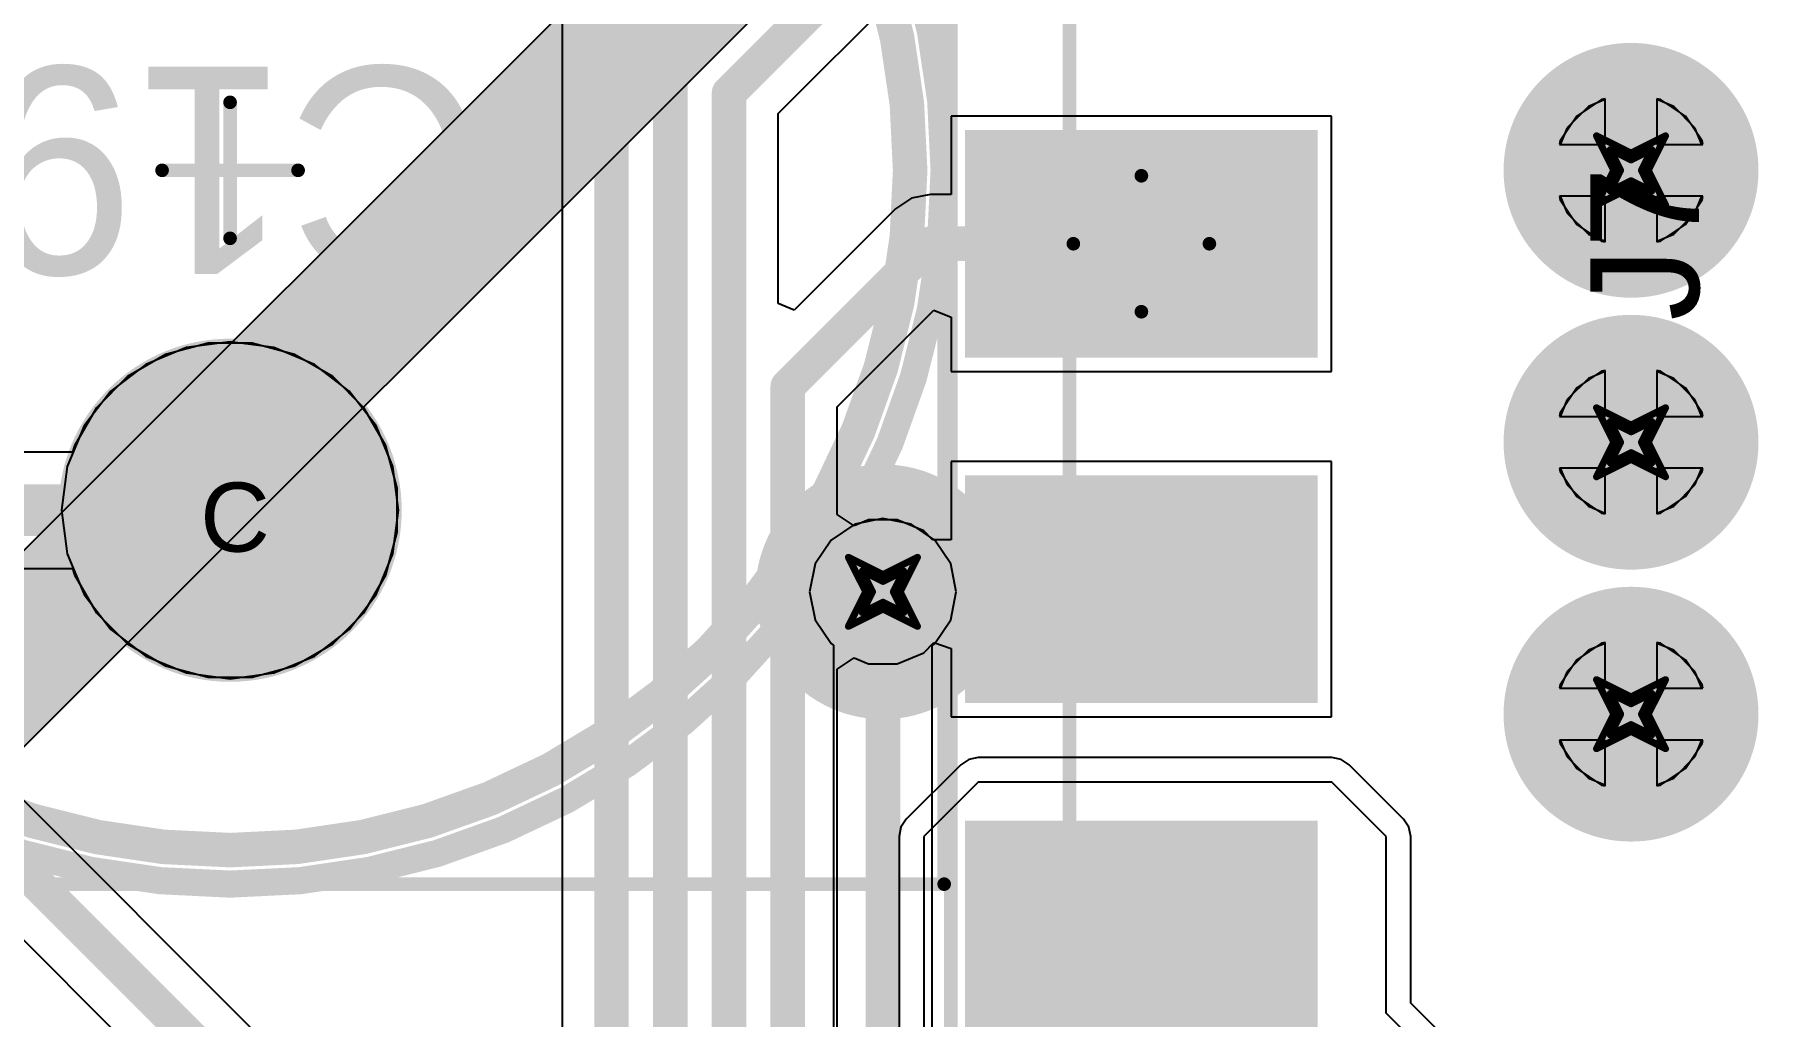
# Model space of a CAD drawing. Header units: millimetres. Extents: x -0.2 to 11.1, y -5.4 to 4.7.
# Drawn here: x 1.9158 to 2.4149, y 1.8376 to 2.122 of the extents above; entities that cross this region are included whole.
import ezdxf

# ---------------------------------------------------------------- set-up
doc = ezdxf.new("R2010")
doc.units = ezdxf.units.MM
doc.header["$MEASUREMENT"] = 0
for name, color, linetype in [('BottomLayer', 5, 'Continuous'), ('BottomSolder', 6, 'Continuous'), ('DrillDrawing', 1, 'Continuous'), ('InternalPlane1', 76, 'Continuous'), ('InternalPlane2', 16, 'Continuous'), ('Mechanical1', 6, 'Continuous'), ('Mechanical3', 76, 'Continuous'), ('Mechanical5', 56, 'Continuous'), ('MultiLayer', 9, 'Continuous'), ('PadHoleLayer', 156, 'Continuous'), ('TopLayer', 1, 'Continuous'), ('TopOverlay', 2, 'Continuous'), ('TopPaste', 8, 'Continuous'), ('TopSolder', 216, 'Continuous'), ('ViaHoleLayer', 16, 'Continuous')]:
    doc.layers.add(name, color=color, linetype=linetype)
doc.styles.add('Arial', font='arial.ttf', dxfattribs={"height": 0.2})

# ---------------------------------------------------------------- blocks, each defined once
blk = doc.blocks.new('HEADER_2_54MM_1X5___H_SMD_65')
at = {"layer": 'TopLayer'}
for points in [[(-0.22795, 0.04606), (-0.17205, 0.04606), (-0.17205, -0.04606), (-0.22795, -0.04606)], [(-0.12795, 0.04606), (-0.07205, 0.04606), (-0.07205, -0.04606), (-0.12795, -0.04606)], [(-0.02795, 0.04606), (0.02795, 0.04606), (0.02795, -0.04606), (-0.02795, -0.04606)]]:
    blk.add_hatch(color=1, dxfattribs=at).paths.add_polyline_path(points)
at = {"layer": 'TopPaste'}
for points in [[(-0.23295, 0.05106), (-0.16705, 0.05106), (-0.16705, -0.05106), (-0.23295, -0.05106)], [(-0.13295, 0.05106), (-0.06705, 0.05106), (-0.06705, -0.05106), (-0.13295, -0.05106)], [(-0.03295, 0.05106), (0.03295, 0.05106), (0.03295, -0.05106), (-0.03295, -0.05106)]]:
    blk.add_hatch(color=8, dxfattribs=at).paths.add_polyline_path(points)
at = {"layer": 'TopSolder'}
for points in [[(-0.23195, 0.05006), (-0.16805, 0.05006), (-0.16805, -0.05006), (-0.23195, -0.05006)], [(-0.13195, 0.05006), (-0.06805, 0.05006), (-0.06805, -0.05006), (-0.13195, -0.05006)], [(-0.03195, 0.05006), (0.03195, 0.05006), (0.03195, -0.05006), (-0.03195, -0.05006)]]:
    blk.add_hatch(color=216, dxfattribs=at).paths.add_polyline_path(points)
at = {"layer": 'Mechanical1', "const_width": 0.00394}
blk.add_lwpolyline([(-0.26, 0.02083), (0.26, 0.02083)], dxfattribs=at)
at = {"layer": 'Mechanical3', "const_width": 0.00394}
for points in [[(-0.26299, 0.05512), (0.26457, 0.05512)], [(0, 0.01969), (0, -0.01969)], [(-0.01969, 0), (0.01969, 0)]]:
    blk.add_lwpolyline(points, dxfattribs=at)
at = {"layer": 'Mechanical3', "const_width": 0.00197}
for points in [[(-0.00098, 0.01969, 1), (0.00098, 0.01969, 1)], [(-0.02067, 0, 1), (-0.0187, 0, 1)], [(0.0187, 0, 1), (0.02067, 0, 1)], [(-0.00098, -0.01969, 1), (0.00098, -0.01969, 1)]]:
    blk.add_lwpolyline(points, format="xyb", close=True, dxfattribs=at)
at = {"layer": 'Mechanical5', "const_width": 0.00394}
blk.add_lwpolyline([(-0.26299, 0.05512), (0.26457, 0.05512)], dxfattribs=at)
at = {"layer": 'Mechanical5'}
blk.add_text('J7', height=0.031496, dxfattribs=at).set_placement((-0.0223, -0.16141))
blk = doc.blocks.new('CAP_RADIAL_D10_P5_109')
at = {"layer": 'BottomLayer'}
h = blk.add_hatch(color=5, dxfattribs=at)
edge = h.paths.add_edge_path()
edge.add_arc((0, 0.09843), 0.03937, 0, 360)
h = blk.add_hatch(color=5, dxfattribs=at)
edge = h.paths.add_edge_path()
edge.add_arc((0, -0.09843), 0.03937, 0, 360)
at = {"layer": 'BottomSolder'}
h = blk.add_hatch(color=6, dxfattribs=at)
edge = h.paths.add_edge_path()
edge.add_arc((0, 0.09843), 0.04134, 0, 360)
h = blk.add_hatch(color=6, dxfattribs=at)
edge = h.paths.add_edge_path()
edge.add_arc((0, -0.09843), 0.04134, 0, 360)
at = {"layer": 'InternalPlane1'}
h = blk.add_hatch(color=76, dxfattribs=at)
edge = h.paths.add_edge_path()
edge.add_arc((0, 0.09843), 0.04968, 0, 360)
at = {"layer": 'InternalPlane2'}
h = blk.add_hatch(color=16, dxfattribs=at)
edge = h.paths.add_edge_path()
edge.add_arc((0, 0.09843), 0.04968, 0, 360)
h = blk.add_hatch(color=16, dxfattribs=at)
edge = h.paths.add_edge_path()
edge.add_arc((0, -0.09843), 0.04968, 0, 360)
at = {"layer": 'MultiLayer'}
h = blk.add_hatch(color=9, dxfattribs=at)
edge = h.paths.add_edge_path()
edge.add_arc((0, 0.09843), 0.03937, 0, 360)
h = blk.add_hatch(color=9, dxfattribs=at)
edge = h.paths.add_edge_path()
edge.add_arc((0, -0.09843), 0.03937, 0, 360)
at = {"layer": 'PadHoleLayer'}
h = blk.add_hatch(color=156, dxfattribs=at)
edge = h.paths.add_edge_path()
edge.add_arc((0, 0.09843), 0.01969, 0, 360)
h = blk.add_hatch(color=156, dxfattribs=at)
edge = h.paths.add_edge_path()
edge.add_arc((0, -0.09843), 0.01969, 0, 360)
at = {"layer": 'TopLayer'}
h = blk.add_hatch(color=1, dxfattribs=at)
edge = h.paths.add_edge_path()
edge.add_arc((0, 0.09843), 0.03937, 0, 360)
h = blk.add_hatch(color=1, dxfattribs=at)
edge = h.paths.add_edge_path()
edge.add_arc((0, -0.09843), 0.03937, 0, 360)
at = {"layer": 'TopSolder'}
h = blk.add_hatch(color=216, dxfattribs=at)
edge = h.paths.add_edge_path()
edge.add_arc((0, 0.09843), 0.04134, 0, 360)
h = blk.add_hatch(color=216, dxfattribs=at)
edge = h.paths.add_edge_path()
edge.add_arc((0, -0.09843), 0.04134, 0, 360)
at = {"layer": 'InternalPlane1', "const_width": 0.01}
for points in [[(-0.01802, -0.06307, -0.240079), (0.01802, -0.06307)], [(-0.03536, -0.11644, -0.240079), (-0.03536, -0.08041)], [(0.03536, -0.08041, -0.240079), (0.03536, -0.11644)], [(0.01802, -0.13378, -0.240079), (-0.01802, -0.13378)]]:
    blk.add_lwpolyline(points, format="xyb", dxfattribs=at)
at = {"layer": 'InternalPlane1', "const_width": 0.005}
for points in [[(-0.02052, -0.06307, 1), (-0.01552, -0.06307, 1)], [(0.01552, -0.06307, 1), (0.02052, -0.06307, 1)], [(-0.03786, -0.08041, 1), (-0.03286, -0.08041, 1)], [(0.03286, -0.08041, 1), (0.03786, -0.08041, 1)], [(-0.03786, -0.11644, 1), (-0.03286, -0.11644, 1)], [(0.03286, -0.11644, 1), (0.03786, -0.11644, 1)], [(-0.02052, -0.13378, 1), (-0.01552, -0.13378, 1)], [(0.01552, -0.13378, 1), (0.02052, -0.13378, 1)]]:
    blk.add_lwpolyline(points, format="xyb", close=True, dxfattribs=at)
at = {"layer": 'Mechanical1', "const_width": 0.00394}
for points in [[(-0.20669, 0.20669), (-0.20669, -0.20669)], [(0.20669, 0.20669), (-0.20669, 0.20669)], [(0.20669, 0.20669), (0.20669, -0.20669)], [(0.20669, -0.20669), (-0.20669, -0.20669)]]:
    blk.add_lwpolyline(points, dxfattribs=at)
at = {"layer": 'Mechanical1', "const_width": 0.00197}
for points in [[(-0.20768, 0.20669, 1), (-0.20571, 0.20669, 1)], [(-0.20768, 0.20669, 1), (-0.20571, 0.20669, 1)], [(0.20571, 0.20669, 1), (0.20768, 0.20669, 1)], [(0.20571, 0.20669, 1), (0.20768, 0.20669, 1)], [(-0.20768, -0.20669, 1), (-0.20571, -0.20669, 1)], [(-0.20768, -0.20669, 1), (-0.20571, -0.20669, 1)], [(0.20571, -0.20669, 1), (0.20768, -0.20669, 1)], [(0.20571, -0.20669, 1), (0.20768, -0.20669, 1)]]:
    blk.add_lwpolyline(points, format="xyb", close=True, dxfattribs=at)
at = {"layer": 'Mechanical3'}
for points, const_width in [([(0.19685, 0, 1), (-0.19685, 0, 1)], 0.01), ([(-0.00098, 0.01969, 1), (0.00098, 0.01969, 1)], 0.00197), ([(-0.19935, 0, 1), (-0.19435, 0, 1)], 0.005), ([(0.19435, 0, 1), (0.19935, 0, 1)], 0.005), ([(-0.02067, 0, 1), (-0.0187, 0, 1)], 0.00197), ([(0.0187, 0, 1), (0.02067, 0, 1)], 0.00197), ([(-0.00098, -0.01969, 1), (0.00098, -0.01969, 1)], 0.00197)]:
    blk.add_lwpolyline(points, format="xyb", close=True, dxfattribs=dict(at, const_width=const_width))
at = {"layer": 'Mechanical3', "const_width": 0.00394}
for points in [[(0, 0.01969), (0, -0.01969)], [(0.01969, 0), (-0.01969, 0)]]:
    blk.add_lwpolyline(points, dxfattribs=at)
at = {"layer": 'Mechanical5'}
for points, const_width in [([(0.19685, 0, 1), (-0.19685, 0, 1)], 0.01), ([(-0.19935, 0, 1), (-0.19435, 0, 1)], 0.005), ([(0.19435, 0, 1), (0.19935, 0, 1)], 0.005)]:
    blk.add_lwpolyline(points, format="xyb", close=True, dxfattribs=dict(at, const_width=const_width))
at = {"layer": 'TopOverlay'}
for points, const_width in [([(0.20669, 0, 1), (-0.20669, 0, 1)], 0.00787), ([(0.07677, 0.11811, 1), (0.08071, 0.11811, 1)], 0.00394), ([(0.05709, 0.09843, 1), (0.06102, 0.09843, 1)], 0.00394), ([(0.09646, 0.09843, 1), (0.10039, 0.09843, 1)], 0.00394), ([(0.07677, 0.07874, 1), (0.08071, 0.07874, 1)], 0.00394), ([(-0.20866, 0, 1), (-0.20472, 0, 1)], 0.00394), ([(0.20472, 0, 1), (0.20866, 0, 1)], 0.00394)]:
    blk.add_lwpolyline(points, format="xyb", close=True, dxfattribs=dict(at, const_width=const_width))
at = {"layer": 'TopOverlay', "const_width": 0.00787}
for points in [[(0.07874, 0.11811), (0.07874, 0.07874)], [(0.09843, 0.09843), (0.05906, 0.09843)]]:
    blk.add_lwpolyline(points, dxfattribs=at)
at = {"layer": 'Mechanical5'}
blk.add_text('C19', height=0.06, dxfattribs=at).set_placement((-0.07498, -0.02999))

msp = doc.modelspace()

# ---------------------------------------------------------------- hatches: boundary and pattern name
at = {"layer": 'BottomLayer'}
h = msp.add_hatch(color=5, dxfattribs=at)
edge = h.paths.add_edge_path()
edge.add_arc((2.37795, 2.08268), 0.01181, 0, 360)
h = msp.add_hatch(color=5, dxfattribs=at)
edge = h.paths.add_edge_path()
edge.add_arc((2.37795, 2.00394), 0.01181, 0, 360)
h = msp.add_hatch(color=5, dxfattribs=at)
edge = h.paths.add_edge_path()
edge.add_arc((2.16142, 1.96063), 0.01181, 0, 360)
h = msp.add_hatch(color=5, dxfattribs=at)
edge = h.paths.add_edge_path()
edge.add_arc((2.37795, 1.9252), 0.01181, 0, 360)
at = {"layer": 'InternalPlane1'}
h = msp.add_hatch(color=76, dxfattribs=at)
edge = h.paths.add_edge_path()
edge.add_arc((2.16142, 1.96063), 0.03689, 0, 360)
at = {"layer": 'InternalPlane2'}
h = msp.add_hatch(color=16, dxfattribs=at)
edge = h.paths.add_edge_path()
edge.add_arc((2.37795, 2.08268), 0.03689, 0, 360)
h = msp.add_hatch(color=16, dxfattribs=at)
edge = h.paths.add_edge_path()
edge.add_arc((2.37795, 2.00394), 0.03689, 0, 360)
h = msp.add_hatch(color=16, dxfattribs=at)
edge = h.paths.add_edge_path()
edge.add_arc((2.16142, 1.96063), 0.03689, 0, 360)
h = msp.add_hatch(color=16, dxfattribs=at)
edge = h.paths.add_edge_path()
edge.add_arc((2.37795, 1.9252), 0.03689, 0, 360)
at = {"layer": 'TopLayer'}
h = msp.add_hatch(color=1, dxfattribs=at)
edge = h.paths.add_edge_path()
edge.add_arc((2.37795, 2.08268), 0.01181, 0, 360)
h = msp.add_hatch(color=1, dxfattribs=at)
edge = h.paths.add_edge_path()
edge.add_arc((2.37795, 2.00394), 0.01181, 0, 360)
h = msp.add_hatch(color=1, dxfattribs=at)
edge = h.paths.add_edge_path()
edge.add_arc((2.16142, 1.96063), 0.01181, 0, 360)
h = msp.add_hatch(color=1, dxfattribs=at)
edge = h.paths.add_edge_path()
edge.add_arc((2.37795, 1.9252), 0.01181, 0, 360)
at = {"layer": 'ViaHoleLayer'}
h = msp.add_hatch(color=16, dxfattribs=at)
edge = h.paths.add_edge_path()
edge.add_arc((2.37795, 2.08268), 0.00689, 0, 360)
h = msp.add_hatch(color=16, dxfattribs=at)
edge = h.paths.add_edge_path()
edge.add_arc((2.37795, 2.00394), 0.00689, 0, 360)
h = msp.add_hatch(color=16, dxfattribs=at)
edge = h.paths.add_edge_path()
edge.add_arc((2.16142, 1.96063), 0.00689, 0, 360)
h = msp.add_hatch(color=16, dxfattribs=at)
edge = h.paths.add_edge_path()
edge.add_arc((2.37795, 1.9252), 0.00689, 0, 360)

# ---------------------------------------------------------------- linework, layer by layer
at = {"layer": 'BottomLayer'}
for p, q in [((2.36944, 2.10322), (2.36223, 2.0984)), ((2.37045, 2.10342), (2.36944, 2.10322)), ((2.37045, 2.09018), (2.37045, 2.10342)), ((2.38646, 2.10322), (2.38545, 2.10342)), ((2.38545, 2.10342), (2.38545, 2.09018)), ((2.39368, 2.0984), (2.38646, 2.10322)), ((2.36223, 2.0984), (2.35741, 2.09119)), ((2.3985, 2.09119), (2.39368, 2.0984)), ((2.35741, 2.09119), (2.35721, 2.09018)), ((2.3987, 2.09018), (2.3985, 2.09119)), ((2.35721, 2.09018), (2.37045, 2.09018)), ((2.38545, 2.09018), (2.3987, 2.09018)), ((2.37045, 2.07518), (2.35721, 2.07518)), ((2.35721, 2.07518), (2.35741, 2.07417)), ((2.35741, 2.07417), (2.36223, 2.06695)), ((2.37045, 2.06193), (2.37045, 2.07518)), ((2.3987, 2.07518), (2.38545, 2.07518)), ((2.38545, 2.07518), (2.38545, 2.06193)), ((2.39368, 2.06695), (2.3985, 2.07417)), ((2.3985, 2.07417), (2.3987, 2.07518)), ((2.36223, 2.06695), (2.36944, 2.06213)), ((2.38646, 2.06213), (2.39368, 2.06695)), ((2.36944, 2.06213), (2.37045, 2.06193)), ((2.38545, 2.06193), (2.38646, 2.06213)), ((1.95981, 2.03138), (1.94805, 2.0265)), ((1.97244, 2.03304), (1.95981, 2.03138)), ((1.98507, 2.03138), (1.97244, 2.03304)), ((1.99683, 2.0265), (1.98507, 2.03138)), ((1.94805, 2.0265), (1.93794, 2.01875)), ((2.00694, 2.01875), (1.99683, 2.0265)), ((2.36944, 2.02448), (2.36223, 2.01966)), ((2.37045, 2.02468), (2.36944, 2.02448)), ((2.37045, 2.01144), (2.37045, 2.02468)), ((2.38646, 2.02448), (2.38545, 2.02468)), ((2.38545, 2.02468), (2.38545, 2.01144)), ((2.39368, 2.01966), (2.38646, 2.02448)), ((1.93794, 2.01875), (1.93019, 2.00865)), ((2.01469, 2.00865), (2.00694, 2.01875)), ((2.36223, 2.01966), (2.35741, 2.01245)), ((2.3985, 2.01245), (2.39368, 2.01966)), ((2.35741, 2.01245), (2.35721, 2.01144)), ((2.35721, 2.01144), (2.37045, 2.01144)), ((2.38545, 2.01144), (2.3987, 2.01144)), ((2.3987, 2.01144), (2.3985, 2.01245)), ((2.00027, 1.81259), (1.8067, 2.00616)), ((1.93019, 2.00865), (1.92532, 1.99688)), ((2.01957, 1.99688), (2.01469, 2.00865)), ((1.92532, 1.99688), (1.92365, 1.98425)), ((2.02123, 1.98425), (2.01957, 1.99688)), ((2.37045, 1.99644), (2.35721, 1.99644)), ((2.35721, 1.99644), (2.35741, 1.99543)), ((2.37045, 1.98319), (2.37045, 1.99644)), ((2.3987, 1.99644), (2.38545, 1.99644)), ((2.38545, 1.99644), (2.38545, 1.98319)), ((2.3985, 1.99543), (2.3987, 1.99644)), ((2.35741, 1.99543), (2.36223, 1.98821)), ((2.39368, 1.98821), (2.3985, 1.99543)), ((2.36223, 1.98821), (2.36944, 1.98339)), ((2.38646, 1.98339), (2.39368, 1.98821)), ((1.79069, 1.98179), (1.98008, 1.7924)), ((1.92365, 1.98425), (1.92532, 1.97162)), ((2.01957, 1.97162), (2.02123, 1.98425)), ((2.16142, 1.98185), (2.1533, 1.98023)), ((2.16954, 1.98023), (2.16142, 1.98185)), ((2.36944, 1.98339), (2.37045, 1.98319)), ((2.38545, 1.98319), (2.38646, 1.98339)), ((2.1533, 1.98023), (2.14641, 1.97563)), ((2.17642, 1.97563), (2.16954, 1.98023)), ((1.92532, 1.97162), (1.93019, 1.95986)), ((2.01469, 1.95986), (2.01957, 1.97162)), ((2.14641, 1.97563), (2.14181, 1.96875)), ((2.18102, 1.96875), (2.17642, 1.97563)), ((2.14181, 1.96875), (2.1402, 1.96063)), ((2.18264, 1.96063), (2.18102, 1.96875)), ((1.93019, 1.95986), (1.93794, 1.94975)), ((2.00694, 1.94975), (2.01469, 1.95986)), ((2.1402, 1.96063), (2.14181, 1.95251)), ((2.18102, 1.95251), (2.18264, 1.96063)), ((2.14181, 1.95251), (2.14641, 1.94563)), ((2.17642, 1.94563), (2.18102, 1.95251)), ((1.93794, 1.94975), (1.94805, 1.942)), ((1.99683, 1.942), (2.00694, 1.94975)), ((1.94805, 1.942), (1.95981, 1.93713)), ((1.98507, 1.93713), (1.99683, 1.942)), ((2.14641, 1.94563), (2.14714, 1.94514)), ((2.14714, 1.94514), (2.14714, 1.54528)), ((2.17569, 1.94514), (2.17642, 1.94563)), ((2.17569, 1.53937), (2.17569, 1.94514)), ((2.36944, 1.94574), (2.36223, 1.94092)), ((2.37045, 1.94594), (2.36944, 1.94574)), ((2.37045, 1.9327), (2.37045, 1.94594)), ((2.38646, 1.94574), (2.38545, 1.94594)), ((2.38545, 1.94594), (2.38545, 1.9327)), ((2.39368, 1.94092), (2.38646, 1.94574)), ((1.95981, 1.93713), (1.97244, 1.93546)), ((1.97244, 1.93546), (1.98507, 1.93713)), ((2.36223, 1.94092), (2.35741, 1.93371)), ((2.3985, 1.93371), (2.39368, 1.94092)), ((2.35741, 1.93371), (2.35721, 1.9327)), ((2.35721, 1.9327), (2.37045, 1.9327)), ((2.38545, 1.9327), (2.3987, 1.9327)), ((2.3987, 1.9327), (2.3985, 1.93371)), ((2.37045, 1.9177), (2.35721, 1.9177)), ((2.35721, 1.9177), (2.35741, 1.91669)), ((2.35741, 1.91669), (2.36223, 1.90947)), ((2.37045, 1.90445), (2.37045, 1.9177)), ((2.3987, 1.9177), (2.38545, 1.9177)), ((2.38545, 1.9177), (2.38545, 1.90445)), ((2.39368, 1.90947), (2.3985, 1.91669)), ((2.3985, 1.91669), (2.3987, 1.9177)), ((2.36223, 1.90947), (2.36944, 1.90465)), ((2.38646, 1.90465), (2.39368, 1.90947)), ((2.36944, 1.90465), (2.37045, 1.90445)), ((2.38545, 1.90445), (2.38646, 1.90465))]:
    msp.add_line(p, q, dxfattribs=at)
at = {"layer": 'BottomLayer', "const_width": 0.01}
for points in [[(1.7966, 1.99606), (2.00113, 1.79154)], [(2.16142, 1.53937), (2.16142, 1.96063)]]:
    msp.add_lwpolyline(points, dxfattribs=at)
at = {"layer": 'BottomLayer', "const_width": 0.005}
msp.add_lwpolyline([(2.15892, 1.96063, 1), (2.16392, 1.96063, 1)], format="xyb", close=True, dxfattribs=at)
at = {"layer": 'DrillDrawing', "const_width": 0.002}
for points in [[(2.36795, 2.09268), (2.37795, 2.08768)], [(2.36795, 2.09268), (2.37295, 2.08268)], [(2.37795, 2.08768), (2.38795, 2.09268)], [(2.38295, 2.08268), (2.38795, 2.09268)], [(2.37195, 2.08868), (2.37795, 2.08568)], [(2.37195, 2.08868), (2.37495, 2.08268)], [(2.37795, 2.08568), (2.38395, 2.08868)], [(2.38095, 2.08268), (2.38395, 2.08868)], [(2.36795, 2.07268), (2.37295, 2.08268)], [(2.37195, 2.07668), (2.37495, 2.08268)], [(2.38095, 2.08268), (2.38395, 2.07668)], [(2.38295, 2.08268), (2.38795, 2.07268)], [(2.36795, 2.07268), (2.37795, 2.07768)], [(2.37195, 2.07668), (2.37795, 2.07968)], [(2.37795, 2.07968), (2.38395, 2.07668)], [(2.37795, 2.07768), (2.38795, 2.07268)], [(2.36795, 2.01394), (2.37795, 2.00894)], [(2.36795, 2.01394), (2.37295, 2.00394)], [(2.37795, 2.00894), (2.38795, 2.01394)], [(2.38295, 2.00394), (2.38795, 2.01394)], [(2.37195, 2.00994), (2.37795, 2.00694)], [(2.37195, 2.00994), (2.37495, 2.00394)], [(2.37795, 2.00694), (2.38395, 2.00994)], [(2.38095, 2.00394), (2.38395, 2.00994)], [(2.36795, 1.99394), (2.37295, 2.00394)], [(2.37195, 1.99794), (2.37495, 2.00394)], [(2.37195, 1.99794), (2.37795, 2.00094)], [(2.37795, 2.00094), (2.38395, 1.99794)], [(2.38095, 2.00394), (2.38395, 1.99794)], [(2.38295, 2.00394), (2.38795, 1.99394)], [(2.36795, 1.99394), (2.37795, 1.99894)], [(2.37795, 1.99894), (2.38795, 1.99394)], [(2.15142, 1.97063), (2.16142, 1.96563)], [(2.15142, 1.97063), (2.15642, 1.96063)], [(2.16142, 1.96563), (2.17142, 1.97063)], [(2.16642, 1.96063), (2.17142, 1.97063)], [(2.15542, 1.96663), (2.16142, 1.96363)], [(2.15542, 1.96663), (2.15842, 1.96063)], [(2.16142, 1.96363), (2.16742, 1.96663)], [(2.16442, 1.96063), (2.16742, 1.96663)], [(2.15142, 1.95063), (2.15642, 1.96063)], [(2.15542, 1.95463), (2.15842, 1.96063)], [(2.16442, 1.96063), (2.16742, 1.95463)], [(2.16642, 1.96063), (2.17142, 1.95063)], [(2.15142, 1.95063), (2.16142, 1.95563)], [(2.15542, 1.95463), (2.16142, 1.95763)], [(2.16142, 1.95763), (2.16742, 1.95463)], [(2.16142, 1.95563), (2.17142, 1.95063)], [(2.36795, 1.9352), (2.37795, 1.9302)], [(2.36795, 1.9352), (2.37295, 1.9252)], [(2.37195, 1.9312), (2.37795, 1.9282)], [(2.37195, 1.9312), (2.37495, 1.9252)], [(2.37795, 1.9302), (2.38795, 1.9352)], [(2.37795, 1.9282), (2.38395, 1.9312)], [(2.38095, 1.9252), (2.38395, 1.9312)], [(2.38295, 1.9252), (2.38795, 1.9352)], [(2.36795, 1.9152), (2.37295, 1.9252)], [(2.37195, 1.9192), (2.37495, 1.9252)], [(2.37195, 1.9192), (2.37795, 1.9222)], [(2.37795, 1.9222), (2.38395, 1.9192)], [(2.38095, 1.9252), (2.38395, 1.9192)], [(2.38295, 1.9252), (2.38795, 1.9152)], [(2.36795, 1.9152), (2.37795, 1.9202)], [(2.37795, 1.9202), (2.38795, 1.9152)]]:
    msp.add_lwpolyline(points, dxfattribs=at)
at = {"layer": 'DrillDrawing', "const_width": 0.001}
for points in [[(2.36745, 2.09268, 1), (2.36845, 2.09268, 1)], [(2.36745, 2.09268, 1), (2.36845, 2.09268, 1)], [(2.38745, 2.09268, 1), (2.38845, 2.09268, 1)], [(2.38745, 2.09268, 1), (2.38845, 2.09268, 1)], [(2.37145, 2.08868, 1), (2.37245, 2.08868, 1)], [(2.37145, 2.08868, 1), (2.37245, 2.08868, 1)], [(2.37745, 2.08768, 1), (2.37845, 2.08768, 1)], [(2.37745, 2.08768, 1), (2.37845, 2.08768, 1)], [(2.37745, 2.08568, 1), (2.37845, 2.08568, 1)], [(2.37745, 2.08568, 1), (2.37845, 2.08568, 1)], [(2.38345, 2.08868, 1), (2.38445, 2.08868, 1)], [(2.38345, 2.08868, 1), (2.38445, 2.08868, 1)], [(2.37245, 2.08268, 1), (2.37345, 2.08268, 1)], [(2.37245, 2.08268, 1), (2.37345, 2.08268, 1)], [(2.37445, 2.08268, 1), (2.37545, 2.08268, 1)], [(2.37445, 2.08268, 1), (2.37545, 2.08268, 1)], [(2.38045, 2.08268, 1), (2.38145, 2.08268, 1)], [(2.38045, 2.08268, 1), (2.38145, 2.08268, 1)], [(2.38245, 2.08268, 1), (2.38345, 2.08268, 1)], [(2.38245, 2.08268, 1), (2.38345, 2.08268, 1)], [(2.37145, 2.07668, 1), (2.37245, 2.07668, 1)], [(2.37145, 2.07668, 1), (2.37245, 2.07668, 1)], [(2.37745, 2.07968, 1), (2.37845, 2.07968, 1)], [(2.37745, 2.07968, 1), (2.37845, 2.07968, 1)], [(2.37745, 2.07768, 1), (2.37845, 2.07768, 1)], [(2.37745, 2.07768, 1), (2.37845, 2.07768, 1)], [(2.38345, 2.07668, 1), (2.38445, 2.07668, 1)], [(2.38345, 2.07668, 1), (2.38445, 2.07668, 1)], [(2.36745, 2.07268, 1), (2.36845, 2.07268, 1)], [(2.36745, 2.07268, 1), (2.36845, 2.07268, 1)], [(2.38745, 2.07268, 1), (2.38845, 2.07268, 1)], [(2.38745, 2.07268, 1), (2.38845, 2.07268, 1)], [(2.36745, 2.01394, 1), (2.36845, 2.01394, 1)], [(2.36745, 2.01394, 1), (2.36845, 2.01394, 1)], [(2.38745, 2.01394, 1), (2.38845, 2.01394, 1)], [(2.38745, 2.01394, 1), (2.38845, 2.01394, 1)], [(2.37145, 2.00994, 1), (2.37245, 2.00994, 1)], [(2.37145, 2.00994, 1), (2.37245, 2.00994, 1)], [(2.37745, 2.00894, 1), (2.37845, 2.00894, 1)], [(2.37745, 2.00894, 1), (2.37845, 2.00894, 1)], [(2.37745, 2.00694, 1), (2.37845, 2.00694, 1)], [(2.37745, 2.00694, 1), (2.37845, 2.00694, 1)], [(2.38345, 2.00994, 1), (2.38445, 2.00994, 1)], [(2.38345, 2.00994, 1), (2.38445, 2.00994, 1)], [(2.37245, 2.00394, 1), (2.37345, 2.00394, 1)], [(2.37245, 2.00394, 1), (2.37345, 2.00394, 1)], [(2.37445, 2.00394, 1), (2.37545, 2.00394, 1)], [(2.37445, 2.00394, 1), (2.37545, 2.00394, 1)], [(2.37745, 2.00094, 1), (2.37845, 2.00094, 1)], [(2.37745, 2.00094, 1), (2.37845, 2.00094, 1)], [(2.38045, 2.00394, 1), (2.38145, 2.00394, 1)], [(2.38045, 2.00394, 1), (2.38145, 2.00394, 1)], [(2.38245, 2.00394, 1), (2.38345, 2.00394, 1)], [(2.38245, 2.00394, 1), (2.38345, 2.00394, 1)], [(2.37145, 1.99794, 1), (2.37245, 1.99794, 1)], [(2.37145, 1.99794, 1), (2.37245, 1.99794, 1)], [(2.37745, 1.99894, 1), (2.37845, 1.99894, 1)], [(2.37745, 1.99894, 1), (2.37845, 1.99894, 1)], [(2.38345, 1.99794, 1), (2.38445, 1.99794, 1)], [(2.38345, 1.99794, 1), (2.38445, 1.99794, 1)], [(2.36745, 1.99394, 1), (2.36845, 1.99394, 1)], [(2.36745, 1.99394, 1), (2.36845, 1.99394, 1)], [(2.38745, 1.99394, 1), (2.38845, 1.99394, 1)], [(2.38745, 1.99394, 1), (2.38845, 1.99394, 1)], [(2.15092, 1.97063, 1), (2.15192, 1.97063, 1)], [(2.15092, 1.97063, 1), (2.15192, 1.97063, 1)], [(2.17092, 1.97063, 1), (2.17192, 1.97063, 1)], [(2.17092, 1.97063, 1), (2.17192, 1.97063, 1)], [(2.15492, 1.96663, 1), (2.15592, 1.96663, 1)], [(2.15492, 1.96663, 1), (2.15592, 1.96663, 1)], [(2.16092, 1.96563, 1), (2.16192, 1.96563, 1)], [(2.16092, 1.96563, 1), (2.16192, 1.96563, 1)], [(2.16692, 1.96663, 1), (2.16792, 1.96663, 1)], [(2.16692, 1.96663, 1), (2.16792, 1.96663, 1)], [(2.15592, 1.96063, 1), (2.15692, 1.96063, 1)], [(2.15592, 1.96063, 1), (2.15692, 1.96063, 1)], [(2.15792, 1.96063, 1), (2.15892, 1.96063, 1)], [(2.15792, 1.96063, 1), (2.15892, 1.96063, 1)], [(2.16092, 1.96363, 1), (2.16192, 1.96363, 1)], [(2.16092, 1.96363, 1), (2.16192, 1.96363, 1)], [(2.16392, 1.96063, 1), (2.16492, 1.96063, 1)], [(2.16392, 1.96063, 1), (2.16492, 1.96063, 1)], [(2.16592, 1.96063, 1), (2.16692, 1.96063, 1)], [(2.16592, 1.96063, 1), (2.16692, 1.96063, 1)], [(2.16092, 1.95763, 1), (2.16192, 1.95763, 1)], [(2.16092, 1.95763, 1), (2.16192, 1.95763, 1)], [(2.16092, 1.95563, 1), (2.16192, 1.95563, 1)], [(2.16092, 1.95563, 1), (2.16192, 1.95563, 1)], [(2.15092, 1.95063, 1), (2.15192, 1.95063, 1)], [(2.15092, 1.95063, 1), (2.15192, 1.95063, 1)], [(2.15492, 1.95463, 1), (2.15592, 1.95463, 1)], [(2.15492, 1.95463, 1), (2.15592, 1.95463, 1)], [(2.16692, 1.95463, 1), (2.16792, 1.95463, 1)], [(2.16692, 1.95463, 1), (2.16792, 1.95463, 1)], [(2.17092, 1.95063, 1), (2.17192, 1.95063, 1)], [(2.17092, 1.95063, 1), (2.17192, 1.95063, 1)], [(2.36745, 1.9352, 1), (2.36845, 1.9352, 1)], [(2.36745, 1.9352, 1), (2.36845, 1.9352, 1)], [(2.37145, 1.9312, 1), (2.37245, 1.9312, 1)], [(2.37145, 1.9312, 1), (2.37245, 1.9312, 1)], [(2.38345, 1.9312, 1), (2.38445, 1.9312, 1)], [(2.38345, 1.9312, 1), (2.38445, 1.9312, 1)], [(2.38745, 1.9352, 1), (2.38845, 1.9352, 1)], [(2.38745, 1.9352, 1), (2.38845, 1.9352, 1)], [(2.37745, 1.9302, 1), (2.37845, 1.9302, 1)], [(2.37745, 1.9302, 1), (2.37845, 1.9302, 1)], [(2.37745, 1.9282, 1), (2.37845, 1.9282, 1)], [(2.37745, 1.9282, 1), (2.37845, 1.9282, 1)], [(2.37245, 1.9252, 1), (2.37345, 1.9252, 1)], [(2.37245, 1.9252, 1), (2.37345, 1.9252, 1)], [(2.37445, 1.9252, 1), (2.37545, 1.9252, 1)], [(2.37445, 1.9252, 1), (2.37545, 1.9252, 1)], [(2.37745, 1.9222, 1), (2.37845, 1.9222, 1)], [(2.37745, 1.9222, 1), (2.37845, 1.9222, 1)], [(2.38045, 1.9252, 1), (2.38145, 1.9252, 1)], [(2.38045, 1.9252, 1), (2.38145, 1.9252, 1)], [(2.38245, 1.9252, 1), (2.38345, 1.9252, 1)], [(2.38245, 1.9252, 1), (2.38345, 1.9252, 1)], [(2.37145, 1.9192, 1), (2.37245, 1.9192, 1)], [(2.37145, 1.9192, 1), (2.37245, 1.9192, 1)], [(2.37745, 1.9202, 1), (2.37845, 1.9202, 1)], [(2.37745, 1.9202, 1), (2.37845, 1.9202, 1)], [(2.38345, 1.9192, 1), (2.38445, 1.9192, 1)], [(2.38345, 1.9192, 1), (2.38445, 1.9192, 1)], [(2.36745, 1.9152, 1), (2.36845, 1.9152, 1)], [(2.36745, 1.9152, 1), (2.36845, 1.9152, 1)], [(2.38745, 1.9152, 1), (2.38845, 1.9152, 1)], [(2.38745, 1.9152, 1), (2.38845, 1.9152, 1)]]:
    msp.add_lwpolyline(points, format="xyb", close=True, dxfattribs=at)
at = {"layer": 'InternalPlane1', "const_width": 0.01}
for points in [[(2.36876, 2.10795, -0.176327), (2.38715, 2.10795)], [(2.35268, 2.07348, -0.176327), (2.35268, 2.09187)], [(2.40322, 2.09187, -0.176327), (2.40322, 2.07348)], [(2.38715, 2.05741, -0.176327), (2.36876, 2.05741)], [(2.36876, 2.02921, -0.176327), (2.38715, 2.02921)], [(2.35268, 1.99474, -0.176327), (2.35268, 2.01313)], [(2.40322, 2.01313, -0.176327), (2.40322, 1.99474)], [(2.38715, 1.97867, -0.176327), (2.36876, 1.97867)], [(2.36876, 1.95046, -0.176327), (2.38715, 1.95046)], [(2.35268, 1.916, -0.176327), (2.35268, 1.93439)], [(2.40322, 1.93439, -0.176327), (2.40322, 1.916)], [(2.38715, 1.89993, -0.176327), (2.36876, 1.89993)]]:
    msp.add_lwpolyline(points, format="xyb", dxfattribs=at)
at = {"layer": 'InternalPlane1', "const_width": 0.005}
for points in [[(2.36626, 2.10795, 1), (2.37126, 2.10795, 1)], [(2.38465, 2.10795, 1), (2.38965, 2.10795, 1)], [(2.35018, 2.09187, 1), (2.35518, 2.09187, 1)], [(2.40072, 2.09187, 1), (2.40572, 2.09187, 1)], [(2.35018, 2.07348, 1), (2.35518, 2.07348, 1)], [(2.40072, 2.07348, 1), (2.40572, 2.07348, 1)], [(2.36626, 2.05741, 1), (2.37126, 2.05741, 1)], [(2.38465, 2.05741, 1), (2.38965, 2.05741, 1)], [(2.36626, 2.02921, 1), (2.37126, 2.02921, 1)], [(2.38465, 2.02921, 1), (2.38965, 2.02921, 1)], [(2.35018, 2.01313, 1), (2.35518, 2.01313, 1)], [(2.40072, 2.01313, 1), (2.40572, 2.01313, 1)], [(2.35018, 1.99474, 1), (2.35518, 1.99474, 1)], [(2.40072, 1.99474, 1), (2.40572, 1.99474, 1)], [(2.36626, 1.97867, 1), (2.37126, 1.97867, 1)], [(2.38465, 1.97867, 1), (2.38965, 1.97867, 1)], [(2.36626, 1.95046, 1), (2.37126, 1.95046, 1)], [(2.38465, 1.95046, 1), (2.38965, 1.95046, 1)], [(2.35018, 1.93439, 1), (2.35518, 1.93439, 1)], [(2.40072, 1.93439, 1), (2.40572, 1.93439, 1)], [(2.35018, 1.916, 1), (2.35518, 1.916, 1)], [(2.40072, 1.916, 1), (2.40572, 1.916, 1)], [(2.36626, 1.89993, 1), (2.37126, 1.89993, 1)], [(2.38465, 1.89993, 1), (2.38965, 1.89993, 1)]]:
    msp.add_lwpolyline(points, format="xyb", close=True, dxfattribs=at)
at = {"layer": 'InternalPlane2'}
for p, q in [((2.30469, 2.3646), (1.8342, 1.89411)), ((1.85673, 1.85981), (2.32722, 2.3303))]:
    msp.add_line(p, q, dxfattribs=at)
at = {"layer": 'InternalPlane2', "const_width": 0.04}
msp.add_lwpolyline([(1.84252, 1.87402), (2.3189, 2.35039)], dxfattribs=at)
at = {"layer": 'TopLayer'}
for p, q in [((2.06858, 2.22459), (2.06858, 1.79776)), ((2.13113, 2.09913), (2.17616, 2.14416)), ((2.3656, 2.10117), (2.35946, 2.09503)), ((2.37045, 2.10318), (2.3656, 2.10117)), ((2.37045, 2.09018), (2.37045, 2.10318)), ((2.39031, 2.10117), (2.38545, 2.10318)), ((2.38545, 2.10318), (2.38545, 2.09018)), ((2.39644, 2.09503), (2.39031, 2.10117)), ((2.13113, 2.04411), (2.13113, 2.09913)), ((2.29128, 2.09837), (2.18116, 2.09837)), ((2.18116, 2.09837), (2.18116, 2.07569)), ((2.29128, 2.02446), (2.29128, 2.09837)), ((2.35946, 2.09503), (2.35745, 2.09018)), ((2.39845, 2.09018), (2.39644, 2.09503)), ((2.35745, 2.09018), (2.37045, 2.09018)), ((2.38545, 2.09018), (2.39845, 2.09018)), ((2.16506, 2.07151), (2.13575, 2.0422)), ((2.16969, 2.07461), (2.16506, 2.07151)), ((2.16506, 2.07151), (2.16506, 2.07151)), ((2.17516, 2.07569), (2.16969, 2.07461)), ((2.18116, 2.07569), (2.17516, 2.07569)), ((2.17516, 2.07569), (2.17516, 2.07569)), ((2.37045, 2.07518), (2.35745, 2.07518)), ((2.35745, 2.07518), (2.35946, 2.07032)), ((2.37045, 2.06218), (2.37045, 2.07518)), ((2.39845, 2.07518), (2.38545, 2.07518)), ((2.38545, 2.07518), (2.38545, 2.06218)), ((2.39644, 2.07032), (2.39845, 2.07518)), ((2.35946, 2.07032), (2.3656, 2.06419)), ((2.39031, 2.06419), (2.39644, 2.07032)), ((2.3656, 2.06419), (2.37045, 2.06218)), ((2.38545, 2.06218), (2.39031, 2.06419)), ((2.13575, 2.0422), (2.13113, 2.04411)), ((2.14813, 2.01421), (2.17616, 2.04223)), ((2.17616, 2.04223), (2.18116, 2.04016)), ((2.18116, 2.04016), (2.18116, 2.02446)), ((1.96607, 2.03262), (1.95377, 2.02933)), ((1.97881, 2.03262), (1.96607, 2.03262)), ((1.99111, 2.02933), (1.97881, 2.03262)), ((1.95377, 2.02933), (1.94274, 2.02296)), ((2.00214, 2.02296), (1.99111, 2.02933)), ((1.94274, 2.02296), (1.93374, 2.01395)), ((2.01115, 2.01395), (2.00214, 2.02296)), ((2.18116, 2.02446), (2.29128, 2.02446)), ((2.3656, 2.02243), (2.35946, 2.01629)), ((2.37045, 2.02444), (2.3656, 2.02243)), ((2.37045, 2.01144), (2.37045, 2.02444)), ((2.39031, 2.02243), (2.38545, 2.02444)), ((2.38545, 2.02444), (2.38545, 2.01144)), ((2.39644, 2.01629), (2.39031, 2.02243)), ((2.35946, 2.01629), (2.35745, 2.01144)), ((2.39845, 2.01144), (2.39644, 2.01629)), ((1.93374, 2.01395), (1.92737, 2.00292)), ((2.01751, 2.00292), (2.01115, 2.01395)), ((2.14813, 1.98306), (2.14813, 2.01421)), ((2.35745, 2.01144), (2.37045, 2.01144)), ((2.38545, 2.01144), (2.39845, 2.01144)), ((1.92737, 2.00292), (1.92687, 2.00108)), ((2.02081, 1.99062), (2.01751, 2.00292)), ((1.92687, 2.00108), (1.65328, 2.00108)), ((2.29128, 1.99837), (2.18116, 1.99837)), ((2.18116, 1.99837), (2.18116, 1.97569)), ((2.29128, 1.92446), (2.29128, 1.99837)), ((2.37045, 1.99644), (2.35745, 1.99644)), ((2.35745, 1.99644), (2.35946, 1.99158)), ((2.37045, 1.98344), (2.37045, 1.99644)), ((2.39845, 1.99644), (2.38545, 1.99644)), ((2.38545, 1.99644), (2.38545, 1.98344)), ((2.39644, 1.99158), (2.39845, 1.99644)), ((2.35946, 1.99158), (2.3656, 1.98545)), ((2.39031, 1.98545), (2.39644, 1.99158)), ((2.02081, 1.97788), (2.02081, 1.99062)), ((2.15313, 1.97972), (2.14813, 1.98306)), ((2.15728, 1.98144), (2.15313, 1.97972)), ((2.16556, 1.98144), (2.15728, 1.98144)), ((2.17321, 1.97827), (2.16556, 1.98144)), ((2.3656, 1.98545), (2.37045, 1.98344)), ((2.38545, 1.98344), (2.39031, 1.98545)), ((2.01751, 1.96558), (2.02081, 1.97788)), ((2.17579, 1.97569), (2.17321, 1.97827)), ((2.18116, 1.97569), (2.17579, 1.97569)), ((1.73174, 1.96743), (1.92687, 1.96743)), ((1.92687, 1.96743), (1.92737, 1.96558)), ((1.92737, 1.96558), (1.93374, 1.95455)), ((2.01115, 1.95455), (2.01751, 1.96558)), ((1.93374, 1.95455), (1.94274, 1.94555)), ((2.00214, 1.94555), (2.01115, 1.95455)), ((1.94274, 1.94555), (1.95377, 1.93918)), ((1.99111, 1.93918), (2.00214, 1.94555)), ((2.14813, 1.93819), (2.15313, 1.94154)), ((2.15313, 1.94154), (2.15728, 1.93982)), ((2.16556, 1.93982), (2.17321, 1.94299)), ((2.17321, 1.94299), (2.17616, 1.94594)), ((2.17616, 1.94594), (2.18116, 1.94424)), ((2.18116, 1.94424), (2.18116, 1.92446)), ((2.3656, 1.94369), (2.35946, 1.93755)), ((2.37045, 1.9457), (2.3656, 1.94369)), ((2.37045, 1.9327), (2.37045, 1.9457)), ((2.39031, 1.94369), (2.38545, 1.9457)), ((2.38545, 1.9457), (2.38545, 1.9327)), ((2.39644, 1.93755), (2.39031, 1.94369)), ((1.95377, 1.93918), (1.96607, 1.93588)), ((1.97881, 1.93588), (1.99111, 1.93918)), ((2.14813, 1.74409), (2.14813, 1.93819)), ((2.15728, 1.93982), (2.16556, 1.93982)), ((2.35946, 1.93755), (2.35745, 1.9327)), ((2.39845, 1.9327), (2.39644, 1.93755)), ((1.96607, 1.93588), (1.97881, 1.93588)), ((2.35745, 1.9327), (2.37045, 1.9327)), ((2.38545, 1.9327), (2.39845, 1.9327)), ((2.18116, 1.92446), (2.29128, 1.92446)), ((2.37045, 1.9177), (2.35745, 1.9177)), ((2.35745, 1.9177), (2.35946, 1.91284)), ((2.37045, 1.9047), (2.37045, 1.9177)), ((2.39845, 1.9177), (2.38545, 1.9177)), ((2.38545, 1.9177), (2.38545, 1.9047)), ((2.39644, 1.91284), (2.39845, 1.9177)), ((2.18625, 1.91211), (2.18393, 1.91056)), ((2.18898, 1.91265), (2.18625, 1.91211)), ((2.29134, 1.91265), (2.18898, 1.91265)), ((2.29407, 1.91211), (2.29134, 1.91265)), ((2.29639, 1.91056), (2.29407, 1.91211)), ((2.35946, 1.91284), (2.3656, 1.90671)), ((2.39031, 1.90671), (2.39644, 1.91284)), ((2.18393, 1.91056), (2.16818, 1.89481)), ((2.31213, 1.89481), (2.29639, 1.91056)), ((2.3656, 1.90671), (2.37045, 1.9047)), ((2.38545, 1.9047), (2.39031, 1.90671)), ((2.18898, 1.90551), (2.17323, 1.88976)), ((2.29134, 1.90551), (2.18898, 1.90551)), ((2.30709, 1.88976), (2.29134, 1.90551)), ((2.16663, 1.8925), (2.16609, 1.88976)), ((2.16818, 1.89481), (2.16663, 1.8925)), ((2.31368, 1.8925), (2.31213, 1.89481)), ((2.31422, 1.88976), (2.31368, 1.8925)), ((2.16609, 1.88976), (2.16609, 1.82283)), ((2.17323, 1.88976), (2.17323, 1.82283)), ((2.30709, 1.83858), (2.30709, 1.88976)), ((2.31422, 1.84154), (2.31422, 1.88976)), ((2.37697, 1.77879), (2.31422, 1.84154)), ((2.37402, 1.77165), (2.30709, 1.83858))]:
    msp.add_line(p, q, dxfattribs=at)
for points, const_width in [([(2.08286, 1.7679), (2.08286, 2.22459)], 0.01), ([(2.09986, 1.75859), (2.09986, 2.21604)], 0.01), ([(2.11686, 2.10505), (2.17323, 2.16142)], 0.01), ([(2.11686, 1.75114), (2.11686, 2.10505)], 0.01), ([(2.13386, 2.02012), (2.17516, 2.06142)], 0.01), ([(2.17516, 2.06142), (2.23622, 2.06142)], 0.01), ([(2.13386, 1.74409), (2.13386, 2.02012)], 0.01), ([(1.60678, 1.98425), (1.97244, 1.98425)], 0.015), ([(2.16142, 1.96063), (2.1622, 1.96142)], 0.01), ([(2.1622, 1.96142), (2.23622, 1.96142)], 0.01)]:
    msp.add_lwpolyline(points, dxfattribs=dict(at, const_width=const_width))
for points, const_width in [([(2.11436, 2.10505, 1), (2.11936, 2.10505, 1)], 0.005), ([(2.11436, 2.10505, 1), (2.11936, 2.10505, 1)], 0.005), ([(2.17266, 2.06142, 1), (2.17766, 2.06142, 1)], 0.005), ([(2.17266, 2.06142, 1), (2.17766, 2.06142, 1)], 0.005), ([(2.23372, 2.06142, 1), (2.23872, 2.06142, 1)], 0.005), ([(2.13136, 2.02012, 1), (2.13636, 2.02012, 1)], 0.005), ([(2.13136, 2.02012, 1), (2.13636, 2.02012, 1)], 0.005), ([(1.96869, 1.98425, 1), (1.97619, 1.98425, 1)], 0.0075), ([(2.1597, 1.96142, 1), (2.1647, 1.96142, 1)], 0.005), ([(2.1597, 1.96142, 1), (2.1647, 1.96142, 1)], 0.005), ([(2.23372, 1.96142, 1), (2.23872, 1.96142, 1)], 0.005), ([(2.15892, 1.96063, 1), (2.16392, 1.96063, 1)], 0.005)]:
    msp.add_lwpolyline(points, format="xyb", close=True, dxfattribs=dict(at, const_width=const_width))

# ---------------------------------------------------------------- block references
for name, p, rotation in [('HEADER_2_54MM_1X5___H_SMD_65', (2.23622, 2.06142), 90), ('CAP_RADIAL_D10_P5_109', (1.97244, 2.08268), 180)]:
    msp.add_blockref(name, p, dxfattribs=dict(rotation=rotation))

# ---------------------------------------------------------------- texts
at = {"layer": 'DrillDrawing', "style": 'Arial'}
msp.add_text('C', height=0.02, dxfattribs=at).set_placement((1.96378, 1.97226))

doc.saveas('drawing.dxf')
